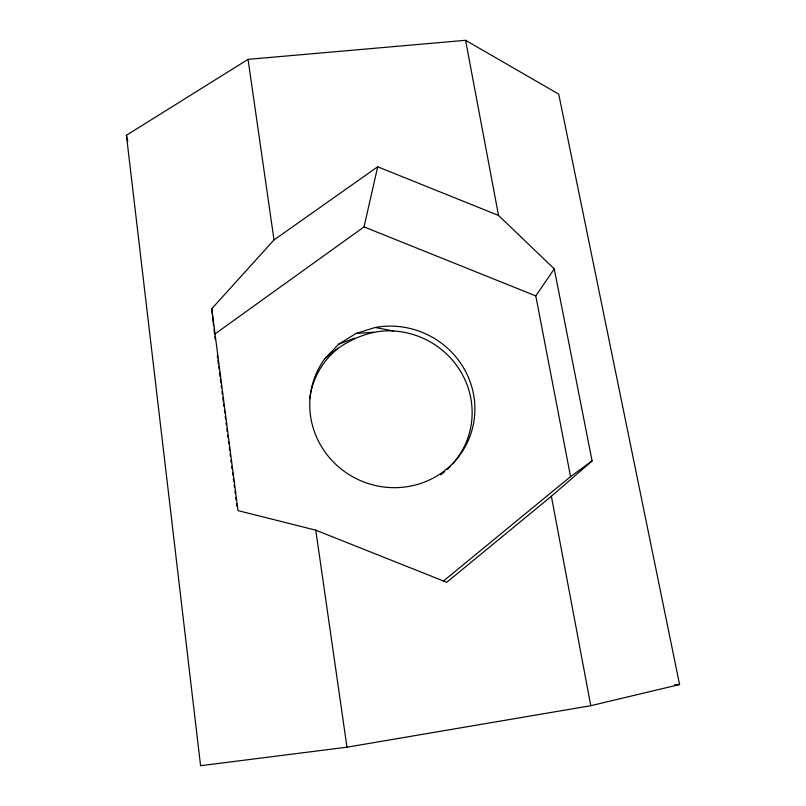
<?xml version="1.0" encoding="UTF-8"?>
<svg xmlns="http://www.w3.org/2000/svg" width="806" height="806" viewBox="0 0 806 806"><rect width="100%" height="100%" fill="white"/><g stroke="black" fill="none" stroke-linecap="round" stroke-linejoin="round"><path stroke-width="1.21" d="M214.547 334.258L364.04 226.889L377.682 166.782L498.531 215.444L554.266 268.892L592.088 460.941L551.375 496.254L446.756 582.305L315.761 530.167L238.012 510.621L211.756 308.738L274.02 239.946L377.682 166.782M443.31 581.156L570.557 476.618L535.788 295.913L554.266 268.892M375.143 327.478A83.038 80.308 24.6 0 1 474.724 414.173A83.038 80.308 24.6 0 1 364.826 482.361A83.038 80.308 24.6 0 1 324.848 358.68L338.711 344.152L355.839 333.543L375.143 327.478L393.701 330.994A81.98 79.361 24.6 0 1 465.264 380.392A81.98 79.361 24.6 0 1 452.66 463.913M324.848 358.68C343.88 341.885 367.647 329.322 393.701 330.994M570.557 476.618L592.088 460.941M126.421 135.287L248.047 59.362L465.576 40.3L558.729 94.141L679.579 684.546L590.788 705.703L346.973 747.192L200.583 765.7L126.421 135.287L127.741 141.131M338.711 344.152L354.58 338.208M355.839 333.543L373.652 332.203M674.672 684.798L679.579 684.546M364.04 226.889L535.788 295.913M465.576 40.3L498.531 215.444M551.375 496.254L590.788 705.703M248.047 59.362L274.02 239.946M315.761 530.167L346.973 747.192M214.87 336.747L215.192 339.245M217.298 355.436L217.62 357.935M217.942 360.423L218.426 364.161M218.758 366.649L219.081 369.148M219.564 372.876L220.048 376.614M220.37 379.112L220.854 382.85M221.187 385.339L221.509 387.827M221.993 391.565L222.315 394.063M222.799 397.801L223.282 401.539M223.615 404.028L223.937 406.516M224.421 410.254L224.743 412.753M225.227 416.49L225.549 418.979M226.043 422.717L226.365 425.205M226.849 428.943L227.171 431.442M227.655 435.18L227.977 437.668M228.471 441.406L228.793 443.894M229.277 447.632L229.599 450.131M230.083 453.869L230.415 456.357M230.899 460.095L231.221 462.584M231.705 466.321L232.027 468.82M232.511 472.558L232.843 475.046M233.327 478.784L233.649 481.273M234.133 485.01L234.455 487.509M234.939 491.247L235.271 493.735M235.755 497.473L236.077 499.962M236.561 503.7L236.883 506.188M211.756 308.738L213.61 325.755M214.013 329.402L214.416 333.039M450.101 466.664A81.98 79.361 24.6 0 1 447.38 469.294M444.529 471.812A81.98 79.361 24.6 0 1 440.539 474.946M309.716 398.627A81.98 79.361 24.6 0 1 337.664 348.696"/></g></svg>
